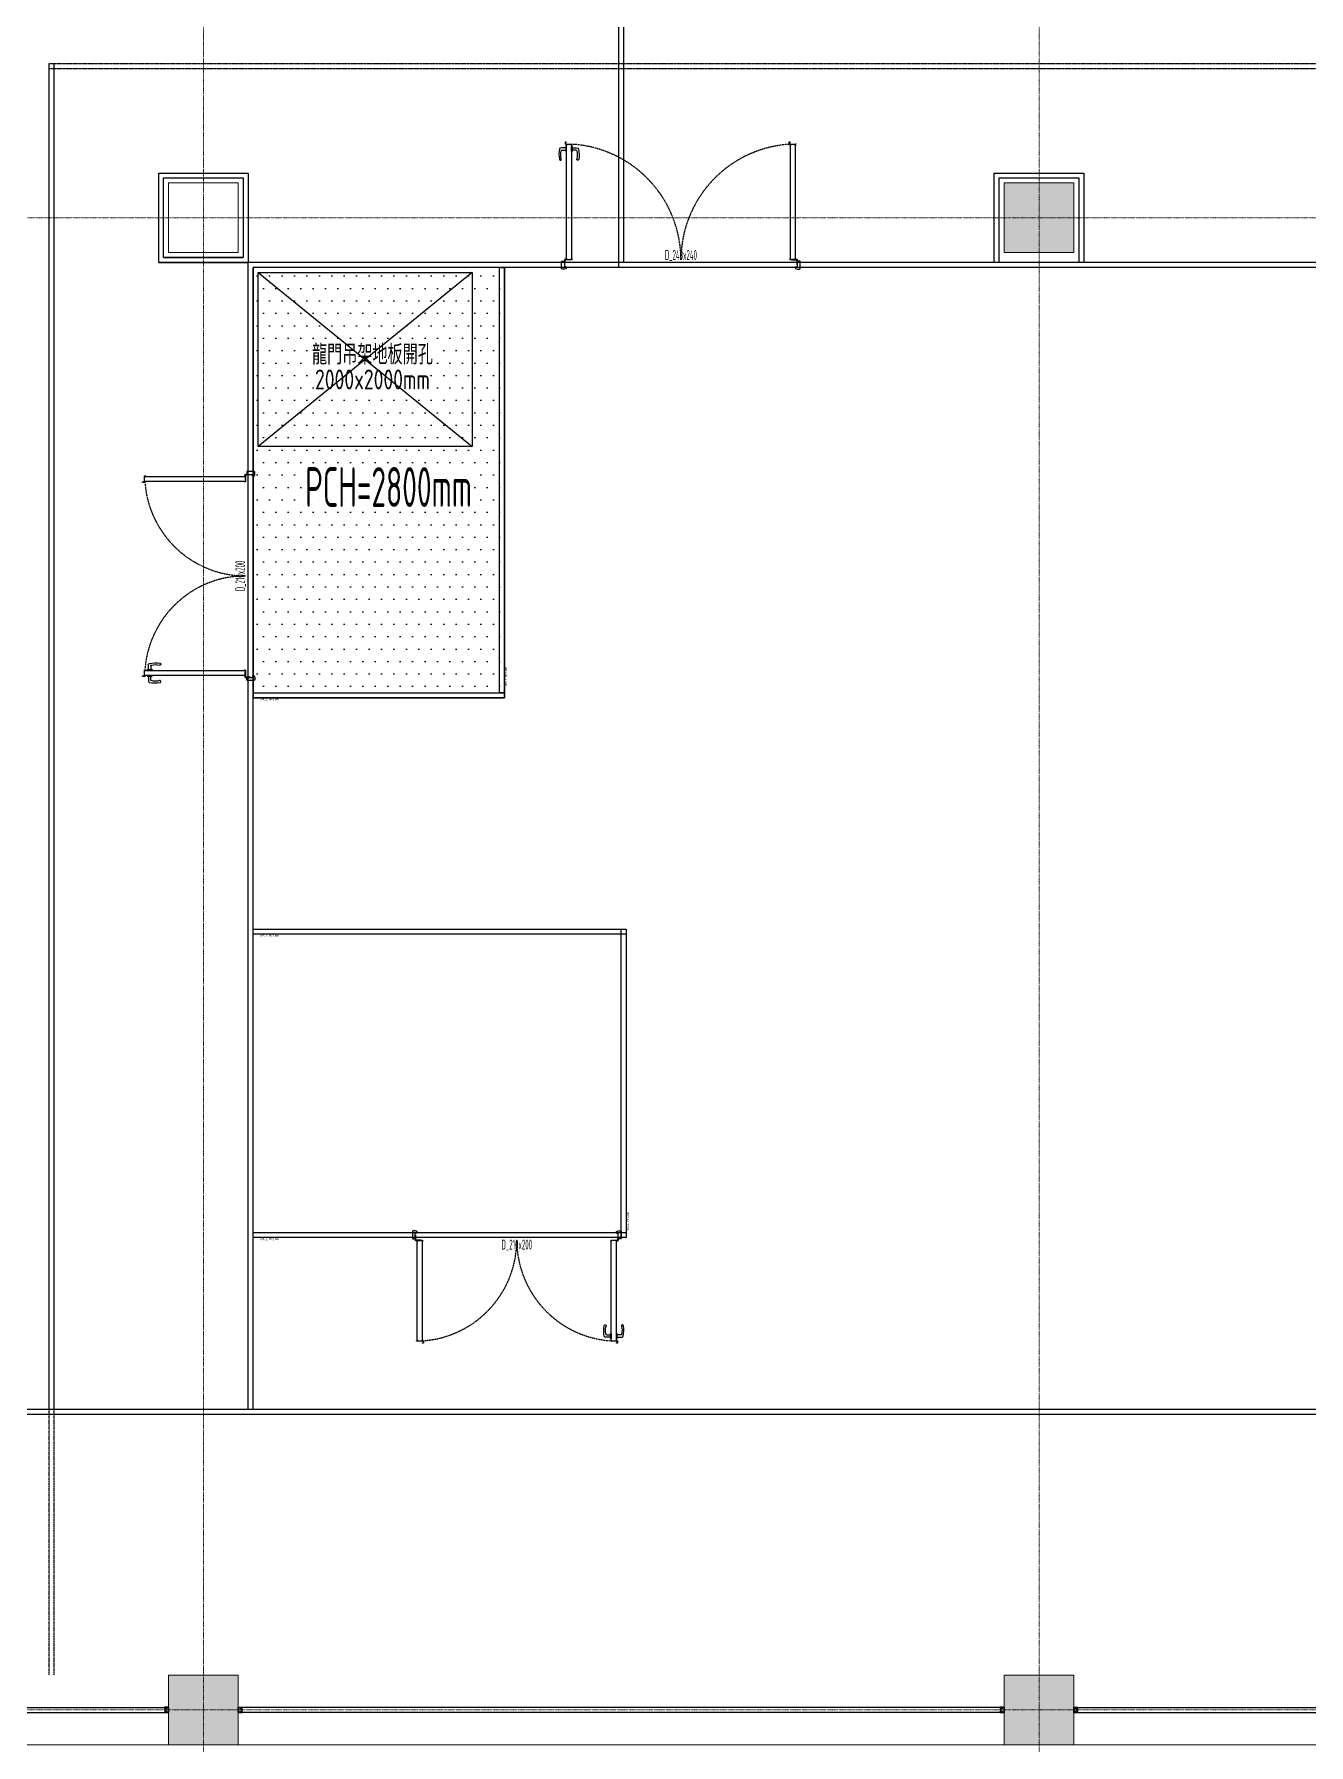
# Model space of a CAD drawing. Extents: x -32000 to 290600, y -29000 to 131250.
# Drawn here: x 199899 to 212712, y -350 to 16845 of the extents above; entities that cross this region are included whole.
import ezdxf
from ezdxf.enums import TextEntityAlignment as Align

# ---------------------------------------------------------------- set-up
doc = ezdxf.new("R2010")
doc.units = 0
doc.header["$LTSCALE"] = 10
for name, pattern in [('H12PL3$0$JJP_三點線', [0.9, 0.3, -0.15, 0, -0.15, 0, -0.15, 0, -0.15]), ('XFDP30$0$HIDDEN', [0.3, 0.2, -0.1]), ('XFDP30$0$HIDDEN2', [0.1875, 0.125, -0.0625]), ('XFM7P30ICA$0$H12PL3$0$JJP_三點線', [0.9, 0.3, -0.15, 0, -0.15, 0, -0.15, 0, -0.15]), ('XFM7P30ICA$0$XFDP30$0$HIDDEN', [0.3, 0.2, -0.1]), ('XFM7P30ICA$0$XFDP30$0$HIDDEN2', [0.1875, 0.125, -0.0625])]:
    doc.linetypes.add(name, pattern=pattern)
for name, color, linetype in [('H12PL3$0$A-WALL-EX', 252, 'Continuous'), ('H12PL3$0$S-COL', 252, 'Continuous'), ('H12PL3$0$S-GRID', 252, 'Continuous'), ('XFDP30$0$A-Ceiling (50K)', 9, 'Continuous'), ('XFDP30$0$A-CR-TT2', 1, 'Continuous'), ('XFDP30$0$A-Door (50K)', 2, 'Continuous'), ('XFDP30$0$A-Floor Opening', 9, 'Continuous'), ('XFDP30$0$A-Partition-Col (50K)', 1, 'Continuous'), ('XFDP30$0$A-W-P1S (50K)', 2, 'Continuous'), ('XFDP30$0$A-W-P1S (50K_Temporary)', 2, 'XFDP30$0$HIDDEN2'), ('XFDP30$0$A-W-P1S (8K)', 2, 'Continuous'), ('XFDP30$0$A-W-P2D (50K)', 2, 'Continuous'), ('XFDP30$0$A-W-P2D (8K)', 2, 'Continuous'), ('XFDP30$0$A-W-P2D (8K於 50K時拆除)', 2, 'Continuous'), ('XFDP30$0$A-W-P2D_H-2.8m (50K)', 2, 'Continuous'), ('XFDP30$0$A-W-R1 (Rockwool) (50K)', 2, 'Continuous'), ('XFM7P30ICA$0$H12PL3$0$A-WALL-EX', 252, 'Continuous'), ('XFM7P30ICA$0$H12PL3$0$Hattch', 252, 'Continuous'), ('XFM7P30ICA$0$H12PL3$0$S-COL', 252, 'Continuous'), ('XFM7P30ICA$0$H12PL3$0$S-GRID', 252, 'Continuous'), ('XFM7P30ICA$0$XFDP30$0$A-Door (50K)', 2, 'Continuous'), ('XFM7P30ICA$0$XFDP30$0$A-Partition-Col (50K)', 1, 'Continuous'), ('XFM7P30ICA$0$XFDP30$0$A-W-P1S (50K)', 2, 'Continuous'), ('XFM7P30ICA$0$XFDP30$0$A-W-P1S (50K_Temporary)', 2, 'XFM7P30ICA$0$XFDP30$0$HIDDEN2'), ('XFM7P30ICA$0$XFDP30$0$A-W-P1S (8K)', 2, 'Continuous'), ('XFM7P30ICA$0$XFDP30$0$A-W-P2D (50K)', 2, 'Continuous'), ('XFM7P30ICA$0$XFDP30$0$A-W-P2D (8K)', 2, 'Continuous'), ('XFM7P30ICA$0$XFDP30$0$A-W-R1 (Rockwool) (50K)', 2, 'Continuous')]:
    doc.layers.add(name, color=color, linetype=linetype)
doc.styles.add('XFDP30$0$AA-TXT', font='isocp.shx', dxfattribs={"width": 0.8, "bigfont": 'china.shx'})
doc.styles.add('XFM7P30ICA$0$XFDP30$0$AA-TXT', font='isocp.shx', dxfattribs={"width": 0.8, "bigfont": 'china.shx'})

# ---------------------------------------------------------------- blocks, each defined once
blk = doc.blocks.new('XFDP30$0$TP1-50-Partition_Col-side')
blk.add_lwpolyline([(-2.5, -4), (-2.5, -3.9), (-2.6, -3.9), (-2.5, -3), (-2.5, -0.3), (-2.4, -0.2), (-0.7, -0.2), (-0.5, -0.2), (-0.1, -0.2), (0, -0.2), (0, -0.2), (0.5, -0.2), (0.6, -0.2), (2.4, -0.2), (2.5, -0.3), (2.5, -3), (2.6, -3.9), (2.5, -3.9), (2.5, -4), (2.7, -4), (2.7, 0), (-2.7, 0), (-2.7, -4)], close=True)
for points in [[(-1.6, -2.1), (-2.3, -2.1, 0.414213), (-2.4, -2.2), (-2.4, -3.6), (-2.5, -3.6), (-2.5, -2.2, -0.414213), (-2.3, -2), (-1.6, -2), (-1.6, -2.1)], [(1.6, -2.1), (2.3, -2.1, -0.414213), (2.4, -2.2), (2.4, -3.6), (2.5, -3.6), (2.5, -2.2, 0.414213), (2.3, -2), (1.6, -2), (1.6, -2.1)]]:
    blk.add_lwpolyline(points, format="xyb")
blk.add_lwpolyline([(2.2, -3.6), (-2.2, -3.6, -0.414214), (-2.3, -3.5), (-2.3, -2.6, -0.414214), (-2.2, -2.5), (-1.3, -2.5, 0.414214), (-1.1, -2.3), (-1.1, -2.2, 0.414214), (-1.3, -2.1), (-1.9, -2.1), (-1.9, -2.1), (-1.3, -2.1, -0.414214), (-1.2, -2.2), (-1.2, -2.3, -0.414214), (-1.3, -2.4), (-2.2, -2.4, 0.414214), (-2.4, -2.6), (-2.4, -3.5, 0.414214), (-2.2, -3.6), (2.2, -3.6, 0.414214), (2.4, -3.5), (2.4, -2.6, 0.414214), (2.2, -2.4), (1.3, -2.4, -0.414214), (1.2, -2.3), (1.2, -2.2, -0.414214), (1.3, -2.1), (1.9, -2.1), (1.9, -2.1), (1.3, -2.1, 0.414214), (1.1, -2.2), (1.1, -2.3, 0.414214), (1.3, -2.5), (2.2, -2.5, -0.414214), (2.3, -2.6), (2.3, -3.5, -0.414214)], format="xyb", close=True)
blk = doc.blocks.new('XFDP30$0$Door-D240')
for p, q in [((10, 119), (10.8, 119)), ((10, 114.1), (10, 119)), ((10.8, 114.1), (10, 114.1)), ((10.8, 119), (10.8, 114.1)), ((10.8, 117.7), (14.8, 117.7)), ((14.8, 115.5), (10.8, 115.5)), ((14.8, 117.7), (16.2, 117.6))]:
    blk.add_line(p, q)
for points in [[(4.1, 121.6), (4.1, 123.4), (4.1, 121.6), (10.7, 121.6), (10.7, 121.5), (10.3, 121.5), (10.3, 120.4, -0.414214), (10.2, 120.3), (10, 120.3), (10, 120.4), (10.1, 120.4), (10.1, 121.4), (10, 121.4), (10, 5.5), (10.1, 5.5), (10.1, 6.5), (10, 6.5), (10, 6.6), (10.2, 6.6, -0.414214), (10.3, 6.5), (10.3, 5.4, -0.414214), (10.2, 5.3), (4.8, 5.3, -0.414214), (4.7, 5.4), (4.7, 6.5, -0.414214), (4.8, 6.6), (5, 6.6), (5, 6.5), (4.9, 6.5), (4.9, 5.5), (5, 5.5), (5, 121.4), (4.9, 121.4), (4.9, 120.4), (5, 120.4), (5, 120.3), (4.8, 120.3, -0.414214), (4.7, 120.4), (4.7, 121.4), (3.9, 121.4, -0.414214), (3.9, 121.4), (3.9, 123.6, -0.414214), (3.9, 123.7), (4.7, 123.7), (4.7, 123.4), (4.1, 123.4)], [(229.1, 121.6), (229.1, 123.4), (229.1, 121.6), (235.7, 121.6), (235.7, 121.5), (235.3, 121.5), (235.3, 120.4, -0.414214), (235.2, 120.3), (235, 120.3), (235, 120.4), (235.1, 120.4), (235.1, 121.4), (235, 121.4), (235, 5.5), (235.1, 5.5), (235.1, 6.5), (235, 6.5), (235, 6.6), (235.2, 6.6, -0.414214), (235.3, 6.5), (235.3, 5.4, -0.414214), (235.2, 5.3), (229.8, 5.3, -0.414214), (229.7, 5.4), (229.7, 6.5, -0.414214), (229.8, 6.6), (230, 6.6), (230, 6.5), (229.9, 6.5), (229.9, 5.5), (230, 5.5), (230, 121.4), (229.9, 121.4), (229.9, 120.4), (230, 120.4), (230, 120.3), (229.8, 120.3, -0.414214), (229.7, 120.4), (229.7, 121.4), (228.9, 121.4, -0.414214), (228.9, 121.4), (228.9, 123.6, -0.414214), (228.9, 123.7), (229.7, 123.7), (229.7, 123.4), (229.1, 123.4)], [(4.2, 117.7), (0.2, 117.7), (-1.2, 117.6, 0.327495), (-2, 116.9, 0.089847), (-2.2, 106.2, 1.144881), (-0.3, 106.6, -0.137079), (-0.3, 114.9, -0.349357), (0.2, 115.5), (4.2, 115.5)], [(4.7, -2.1, 0.306748), (4.5, -1.7), (4.1, -1.7, 0.306748), (3.9, -2.1), (4, -2.1, -0.414214), (4.1, -2.2), (4.1, -2.2), (4, -2.2), (4, -2.9), (4.6, -2.9), (4.6, -2.2), (4.5, -2.2), (4.5, -2.2, -0.414214), (4.6, -2.1), (4.7, -2.1), (4.8, -2.1, -0.414214), (5, -2.3), (5, -2.9, -0.320245), (4.7, -3.4), (3, -4), (0.6, -4, -0.414214), (0, -3.4), (0, 3.4, -0.414214), (0.6, 4), (3, 4), (3, 0), (3, -1.4, 0.414214), (3.7, -2.1), (3.9, -2.1)], [(235.3, -2.1, -0.306748), (235.5, -1.7), (235.9, -1.7, -0.306748), (236.1, -2.1), (236, -2.1, 0.414214), (235.9, -2.2), (235.9, -2.2), (236, -2.2), (236, -2.9), (235.4, -2.9), (235.4, -2.2), (235.5, -2.2), (235.5, -2.2, 0.414214), (235.4, -2.1), (235.3, -2.1), (235.2, -2.1, 0.414214), (235, -2.3), (235, -2.9, 0.320245), (235.3, -3.4), (237, -4), (239.4, -4, 0.414214), (240, -3.4), (240, 3.4, 0.414214), (239.4, 4), (237, 4), (237, 0), (237, -1.4, -0.414214), (236.3, -2.1), (236.1, -2.1)]]:
    blk.add_lwpolyline(points, format="xyb")
blk.add_lwpolyline([(5, 114.1), (5, 119), (4.2, 119), (4.2, 114.1)], close=True)
at = {"ltscale": 500}
for points in [[(3.3, 0.1), (3.3, 4.6), (3, 4.6), (3, 0.1)], [(8.5, 5.3), (4, 5.3), (4, 5.5), (8.5, 5.5)], [(231.5, 5.3), (236, 5.3), (236, 5.5), (231.5, 5.5)], [(236.7, 0.1), (236.7, 4.6), (237, 4.6), (237, 0.1)]]:
    blk.add_lwpolyline(points, close=True, dxfattribs=at)
at = {"linetype": 'XFDP30$0$HIDDEN', "ltscale": 0.1}
for centre, start, end in [((3.5, 5.1), 0, 85.9993), ((236.5, 5.1), 94.0007, 180)]:
    blk.add_arc(centre, 116.5, start, end, dxfattribs=at)
at = {"extrusion": (0, 0, -1)}
for centre, major_axis, start_param, end_param in [((14.7, 114.9), (0.417, 0.417), -0.669314, 0.675093), ((16.2, 106.3), (0.707, 0.707), 0.872811, 4.284184), ((0.4, 110.8), (10.9, 10.9), 0.51383, 1.058752), ((16.1, 116.7), (-0.624, 0.624), 0.866962, 2.13291), ((-12.5, 110.9), (21.3, 21.3), 0.585307, 0.943734)]:
    blk.add_ellipse(centre, major_axis=major_axis, ratio=1, start_param=start_param, end_param=end_param, dxfattribs=at)
at = {"ltscale": 500, "extrusion": (0, 0, -1)}
blk.add_ellipse((3.5, 5.1), major_axis=(0.495, 0.495), ratio=1, start_param=3.926991, end_param=10.210176, dxfattribs=at)
at = {"ltscale": 500}
blk.add_ellipse((236.5, 5.1), major_axis=(-0.495, 0.495), ratio=1, start_param=3.926991, end_param=10.210176, dxfattribs=at)
at = {"color": 9, "style": 'XFDP30$0$AA-TXT', "width": 0.45}
blk.add_attdef('240X240', text='', height=10, dxfattribs=at).set_placement((120, 10.1), align=Align.MIDDLE_CENTER)
blk = doc.blocks.new('*U185')
blk.add_lwpolyline([(0, 0), (0, 2.525), (0.05, 2.525), (0.05, 0)], close=True)
at = {"color": 15, "style": 'XFDP30$0$AA-TXT', "width": 0.8}
for tag, p in [('編號', (0.035, 0.07)), ('高度', (0.065, 0.07))]:
    blk.add_attdef(tag, text='', height=0.025, rotation=90, dxfattribs=at).set_placement(p, align=Align.MIDDLE_LEFT)
blk = doc.blocks.new('*U184')
blk.add_lwpolyline([(0, 0), (0, 4.275), (0.05, 4.275), (0.05, 0)], close=True)
at = {"color": 15, "style": 'XFDP30$0$AA-TXT', "width": 0.8}
for tag, p in [('編號', (0.035, 0.07)), ('高度', (0.065, 0.07))]:
    blk.add_attdef(tag, text='', height=0.025, rotation=90, dxfattribs=at).set_placement(p, align=Align.MIDDLE_LEFT)
blk = doc.blocks.new('XFDP30$0$Door-D210')
for p, q in [((10, 104), (10.8, 104)), ((10, 99.1), (10, 104)), ((10.8, 104), (10.8, 99.1)), ((10.8, 99.1), (10, 99.1)), ((10.8, 102.7), (14.8, 102.7)), ((14.8, 100.5), (10.8, 100.5)), ((14.8, 102.7), (16.2, 102.6))]:
    blk.add_line(p, q)
for points in [[(4.1, 106.6), (4.1, 108.4), (4.1, 106.6), (10.7, 106.6), (10.7, 106.5), (10.3, 106.5), (10.3, 105.4, -0.414214), (10.2, 105.3), (10, 105.3), (10, 105.4), (10.1, 105.4), (10.1, 106.4), (10, 106.4), (10, 5.5), (10.1, 5.5), (10.1, 6.5), (10, 6.5), (10, 6.6), (10.2, 6.6, -0.414214), (10.3, 6.5), (10.3, 5.4, -0.414214), (10.2, 5.3), (4.8, 5.3, -0.414214), (4.7, 5.4), (4.7, 6.5, -0.414214), (4.8, 6.6), (5, 6.6), (5, 6.5), (4.9, 6.5), (4.9, 5.5), (5, 5.5), (5, 106.4), (4.9, 106.4), (4.9, 105.4), (5, 105.4), (5, 105.3), (4.8, 105.3, -0.414214), (4.7, 105.4), (4.7, 106.4), (3.9, 106.4, -0.414214), (3.9, 106.4), (3.9, 108.6, -0.414214), (3.9, 108.7), (4.7, 108.7), (4.7, 108.4), (4.1, 108.4)], [(199.1, 106.6), (199.1, 108.4), (199.1, 106.6), (205.7, 106.6), (205.7, 106.5), (205.3, 106.5), (205.3, 105.4, -0.414214), (205.2, 105.3), (205, 105.3), (205, 105.4), (205.1, 105.4), (205.1, 106.4), (205, 106.4), (205, 5.5), (205.1, 5.5), (205.1, 6.5), (205, 6.5), (205, 6.6), (205.2, 6.6, -0.414214), (205.3, 6.5), (205.3, 5.4, -0.414214), (205.2, 5.3), (199.8, 5.3, -0.414214), (199.7, 5.4), (199.7, 6.5, -0.414214), (199.8, 6.6), (200, 6.6), (200, 6.5), (199.9, 6.5), (199.9, 5.5), (200, 5.5), (200, 106.4), (199.9, 106.4), (199.9, 105.4), (200, 105.4), (200, 105.3), (199.8, 105.3, -0.414214), (199.7, 105.4), (199.7, 106.4), (198.9, 106.4, -0.414214), (198.9, 106.4), (198.9, 108.6, -0.414214), (198.9, 108.7), (199.7, 108.7), (199.7, 108.4), (199.1, 108.4)], [(4.2, 102.7), (0.2, 102.7), (-1.2, 102.6, 0.327495), (-2, 101.9, 0.089847), (-2.2, 91.2, 1.144881), (-0.3, 91.6, -0.137079), (-0.3, 99.9, -0.349357), (0.2, 100.5), (4.2, 100.5)], [(4.7, -2.1, 0.306748), (4.5, -1.7), (4.1, -1.7, 0.306748), (3.9, -2.1), (4, -2.1, -0.414214), (4.1, -2.2), (4.1, -2.2), (4, -2.2), (4, -2.9), (4.6, -2.9), (4.6, -2.2), (4.5, -2.2), (4.5, -2.2, -0.414214), (4.6, -2.1), (4.7, -2.1), (4.8, -2.1, -0.414214), (5, -2.3), (5, -2.9, -0.320245), (4.7, -3.4), (3, -4), (0.6, -4, -0.414214), (0, -3.4), (0, 3.4, -0.414214), (0.6, 4), (3, 4), (3, 0), (3, -1.4, 0.414214), (3.7, -2.1), (3.9, -2.1)], [(205.3, -2.1, -0.306748), (205.5, -1.7), (205.9, -1.7, -0.306748), (206.1, -2.1), (206, -2.1, 0.414214), (205.9, -2.2), (205.9, -2.2), (206, -2.2), (206, -2.9), (205.4, -2.9), (205.4, -2.2), (205.5, -2.2), (205.5, -2.2, 0.414214), (205.4, -2.1), (205.3, -2.1), (205.2, -2.1, 0.414214), (205, -2.3), (205, -2.9, 0.320245), (205.3, -3.4), (207, -4), (209.4, -4, 0.414214), (210, -3.4), (210, 3.4, 0.414214), (209.4, 4), (207, 4), (207, 0), (207, -1.4, -0.414214), (206.3, -2.1), (206.1, -2.1)]]:
    blk.add_lwpolyline(points, format="xyb")
blk.add_lwpolyline([(5, 99.1), (5, 104), (4.2, 104), (4.2, 99.1)], close=True)
at = {"ltscale": 500}
for points in [[(3.3, 0.1), (3.3, 4.6), (3, 4.6), (3, 0.1)], [(8.5, 5.3), (4, 5.3), (4, 5.5), (8.5, 5.5)], [(201.5, 5.3), (206, 5.3), (206, 5.5), (201.5, 5.5)], [(206.7, 0.1), (206.7, 4.6), (207, 4.6), (207, 0.1)]]:
    blk.add_lwpolyline(points, close=True, dxfattribs=at)
at = {"linetype": 'XFDP30$0$HIDDEN', "ltscale": 0.1}
for centre, start, end in [((3.5, 5.1), 0, 85.2787), ((206.5, 5.1), 95.1453, 180)]:
    blk.add_arc(centre, 101.5, start, end, dxfattribs=at)
at = {"extrusion": (0, 0, -1)}
for centre, major_axis, start_param, end_param in [((14.7, 99.9), (-0.417, 0.417), 0.901482, 2.245889), ((16.2, 91.3), (0.707, 0.707), 0.872811, 4.284184), ((0.4, 95.8), (10.9, 10.9), 0.51383, 1.058752), ((16.1, 101.7), (-0.624, 0.624), 0.866962, 2.13291), ((-12.5, 95.9), (21.3, 21.3), 0.585307, 0.943734)]:
    blk.add_ellipse(centre, major_axis=major_axis, ratio=1, start_param=start_param, end_param=end_param, dxfattribs=at)
at = {"ltscale": 500, "extrusion": (0, 0, -1)}
blk.add_ellipse((3.5, 5.1), major_axis=(0.495, 0.495), ratio=1, start_param=3.926991, end_param=10.210176, dxfattribs=at)
at = {"ltscale": 500}
blk.add_ellipse((206.5, 5.1), major_axis=(-0.495, 0.495), ratio=1, start_param=3.926991, end_param=10.210176, dxfattribs=at)
at = {"color": 9, "style": 'XFDP30$0$AA-TXT', "width": 0.45}
blk.add_attdef('210X000', text='', height=10, dxfattribs=at).set_placement((105, 10.1), align=Align.MIDDLE)
blk = doc.blocks.new('XFDP30')
at = {"layer": 'XFDP30$0$A-Ceiling (50K)'}
h = blk.add_hatch(dxfattribs=at)
h.set_pattern_fill('DOTS', color=256, scale=2000)
h.set_pattern_definition([(0, (98140, -94584.96), (62.5, 125), [0, -125])])
h.paths.add_polyline_path([(204625, 10175), (204625, 14500), (202100, 14500), (202100, 10175)])
blk.add_lwpolyline([(204625, 10175), (204625, 14500), (202100, 14500), (202100, 10175)], close=True, dxfattribs=at)
at = {"layer": 'XFDP30$0$A-Floor Opening'}
for p, q in [((204300, 14450), (202150, 12700, 0)), ((202150, 14450, 0), (204300, 12700))]:
    blk.add_line(p, q, dxfattribs=at)
at = {"layer": 'XFDP30$0$A-Floor Opening', "elevation": 0}
blk.add_lwpolyline([(202150, 14450), (204300, 14450), (204300, 12700), (202150, 12700)], close=True, dxfattribs=at)
at = {"layer": 'XFDP30$0$A-W-P1S (50K)'}
for p, q in [((179375, 3025, 0), (216600, 3025, 0)), ((179425, 2975, 0), (216600, 2975, 0))]:
    blk.add_line(p, q, dxfattribs=at)
at = {"layer": 'XFDP30$0$A-W-P1S (50K_Temporary)', "ltscale": 2}
for p, q in [((200050, 16550, 0), (219950, 16550)), ((200050, 3025, 0), (200050, 16550, 0)), ((200100, 3025, 0), (200100, 16550, 0)), ((200050, 16500, 0), (219950, 16500, 0))]:
    blk.add_line(p, q, dxfattribs=at)
at = {"layer": 'XFDP30$0$A-W-P1S (8K)'}
for p, q in [((201150, 15450), (202050, 15450)), ((201150, 14550), (201150, 15450)), ((201200, 15400), (202000, 15400)), ((201200, 14600), (201200, 15400)), ((202000, 15400), (202000, 14600)), ((202050, 15450), (202050, 14550)), ((209550, 15450), (210450, 15450)), ((209550, 14550), (209550, 15450)), ((209600, 15400), (210400, 15400)), ((209600, 14550), (209600, 15400)), ((210400, 15400), (210400, 14550)), ((210450, 15450), (210450, 14550)), ((201150, 14550), (202050, 14550)), ((201200, 14600), (202000, 14600))]:
    blk.add_line(p, q, dxfattribs=at)
at = {"layer": 'XFDP30$0$A-W-P2D (50K)'}
for p, q in [((202050, 3025, 0), (202050, 14550, 0)), ((217950, 14550), (202050, 14550, 0)), ((202100, 3025, 0), (202100, 14500, 0)), ((205775, 14500, 0), (202100, 14500, 0)), ((217900, 14500), (205775, 14500, 0))]:
    blk.add_line(p, q, dxfattribs=at)
at = {"layer": 'XFDP30$0$A-W-P2D (8K)'}
for p, q in [((217900, 14500), (205775, 14500, 0)), ((217950, 14550), (205825, 14550))]:
    blk.add_line(p, q, dxfattribs=at)
at = {"layer": 'XFDP30$0$A-W-P2D (8K於 50K時拆除)'}
for p, q in [((205775, 14550, 0), (205775, 28825, 0)), ((205825, 14550, 0), (205825, 28775, 0))]:
    blk.add_line(p, q, dxfattribs=at)
at = {"layer": 'XFDP30$0$A-W-R1 (Rockwool) (50K)'}
for p, q in [((193550, 25, 0), (201250, 25, 0)), ((209650, 25, 0), (201950, 25, 0)), ((210350, 25, 0), (218050, 25, 0)), ((193550, -25, 0), (201250, -25, 0)), ((209650, -25, 0), (201950, -25, 0)), ((210350, -25, 0), (218050, -25, 0))]:
    blk.add_line(p, q, dxfattribs=at)
at = {"layer": 'XFDP30$0$A-Door (50K)', "xscale": 10, "yscale": 10, "zscale": 10}
blk.add_blockref('XFDP30$0$Door-D240', (205200, 14525), dxfattribs=at).add_auto_attribs({'240X240': 'D_240x240'})
at = {"layer": 'XFDP30$0$A-Door (50K)', "xscale": 10, "yscale": 10, "zscale": 10, "rotation": 90}
blk.add_blockref('XFDP30$0$Door-D210', (202075, 10350, 0), dxfattribs=at).add_auto_attribs({'210X000': 'D_210x200'})
at = {"layer": 'XFDP30$0$A-Partition-Col (50K)', "yscale": 10, "zscale": 10}
for p, xscale, rotation in [((201250, 0, 0), 10, 270), ((201950, 0, 0), -10, 90), ((209650, 0), 10, 270), ((210350, 0), -10, 90)]:
    blk.add_blockref('XFDP30$0$TP1-50-Partition_Col-side', p, dxfattribs=dict(at, xscale=xscale, rotation=rotation))
at = {"layer": 'XFDP30$0$A-W-P2D_H-2.8m (50K)'}
ref = blk.add_blockref('*U184', (204575, 10225, 0), dxfattribs=dict(at, xscale=1000, yscale=1000, zscale=1000))
ref.add_attrib('高度', 'WALL H=2.8m', dxfattribs={"layer": '0', "color": 15, "height": 25, "rotation": 90, "style": 'XFDP30$0$AA-TXT', "width": 0.8}).set_placement((204640, 10295, 0), align=Align.MIDDLE_LEFT)
ref = blk.add_blockref('*U185', (202100, 10225), dxfattribs=dict(at, xscale=1000, yscale=1000, zscale=1000, rotation=270))
ref.add_attrib('高度', 'WALL H=2.8m', dxfattribs={"layer": '0', "color": 15, "height": 25, "style": 'XFDP30$0$AA-TXT', "width": 0.8}).set_placement((202170, 10160), align=Align.MIDDLE_LEFT)
at = {"layer": 'XFDP30$0$A-CR-TT2', "style": 'XFDP30$0$AA-TXT', "width": 0.6}
blk.add_text('PCH=2800mm', height=400, dxfattribs=at).set_placement((203461, 12294), align=Align.MIDDLE)
at = {"layer": 'XFDP30$0$A-Floor Opening', "style": 'XFDP30$0$AA-TXT', "width": 0.8}
for s, p in [('龍門吊架地板開孔', (203299, 13625, 0)), ('2000x2000mm', (203299, 13375, 0))]:
    blk.add_text(s, height=200, dxfattribs=at).set_placement(p, align=Align.MIDDLE_CENTER)
blk = doc.blocks.new('H12PL3')
at = {"layer": 'H12PL3$0$A-WALL-EX', "lineweight": 0, "flags": 128}
blk.add_lwpolyline([(243100, -350), (185050, -350)], dxfattribs=at)
at = {"layer": 'H12PL3$0$S-COL', "lineweight": 0, "flags": 128}
for points in [[(201250, 14650), (201950, 14650), (201950, 15350), (201250, 15350)], [(209650, 14650), (210350, 14650), (210350, 15350), (209650, 15350)]]:
    blk.add_lwpolyline(points, close=True, dxfattribs=at)
for points in [[(201950, -350), (201950, 350), (201250, 350), (201250, -350)], [(210350, -350), (210350, 350), (209650, 350), (209650, -350)]]:
    blk.add_lwpolyline(points, dxfattribs=at)
at = {"layer": 'H12PL3$0$S-GRID', "linetype": 'H12PL3$0$JJP_三點線', "lineweight": 0}
for p, q in [((201600, 128250), (201600, -28000)), ((210000, 128250), (210000, -28000)), ((-29000, 15000), (289600, 15000)), ((-29000, 0), (289600, 0))]:
    blk.add_line(p, q, dxfattribs=at)
blk.add_blockref('XFDP30', (0, 0))
blk = doc.blocks.new('XFM7P30ICA$0$XFDP30$0$TP1-50-Partition_Col-side')
blk.add_lwpolyline([(-2.5, -4), (-2.5, -3.9), (-2.6, -3.9), (-2.5, -3), (-2.5, -0.3), (-2.4, -0.2), (-0.7, -0.2), (-0.5, -0.2), (-0.1, -0.2), (0, -0.2), (0, -0.2), (0.5, -0.2), (0.6, -0.2), (2.4, -0.2), (2.5, -0.3), (2.5, -3), (2.6, -3.9), (2.5, -3.9), (2.5, -4), (2.7, -4), (2.7, 0), (-2.7, 0), (-2.7, -4)], close=True)
for points in [[(-1.6, -2.1), (-2.3, -2.1, 0.414213), (-2.4, -2.2), (-2.4, -3.6), (-2.5, -3.6), (-2.5, -2.2, -0.414213), (-2.3, -2), (-1.6, -2), (-1.6, -2.1)], [(1.6, -2.1), (2.3, -2.1, -0.414213), (2.4, -2.2), (2.4, -3.6), (2.5, -3.6), (2.5, -2.2, 0.414213), (2.3, -2), (1.6, -2), (1.6, -2.1)]]:
    blk.add_lwpolyline(points, format="xyb")
blk.add_lwpolyline([(2.2, -3.6), (-2.2, -3.6, -0.414214), (-2.3, -3.5), (-2.3, -2.6, -0.414214), (-2.2, -2.5), (-1.3, -2.5, 0.414214), (-1.1, -2.3), (-1.1, -2.2, 0.414214), (-1.3, -2.1), (-1.9, -2.1), (-1.9, -2.1), (-1.3, -2.1, -0.414214), (-1.2, -2.2), (-1.2, -2.3, -0.414214), (-1.3, -2.4), (-2.2, -2.4, 0.414214), (-2.4, -2.6), (-2.4, -3.5, 0.414214), (-2.2, -3.6), (2.2, -3.6, 0.414214), (2.4, -3.5), (2.4, -2.6, 0.414214), (2.2, -2.4), (1.3, -2.4, -0.414214), (1.2, -2.3), (1.2, -2.2, -0.414214), (1.3, -2.1), (1.9, -2.1), (1.9, -2.1), (1.3, -2.1, 0.414214), (1.1, -2.2), (1.1, -2.3, 0.414214), (1.3, -2.5), (2.2, -2.5, -0.414214), (2.3, -2.6), (2.3, -3.5, -0.414214)], format="xyb", close=True)
blk = doc.blocks.new('*U488')
blk.add_lwpolyline([(0, 0), (0, 3.75), (0.05, 3.75), (0.05, 0)], close=True)
at = {"color": 15, "style": 'XFM7P30ICA$0$XFDP30$0$AA-TXT', "width": 0.8}
for tag, p in [('編號', (0.035, 0.07)), ('高度', (0.065, 0.07))]:
    blk.add_attdef(tag, text='', height=0.025, rotation=90, dxfattribs=at).set_placement(p, align=Align.MIDDLE_LEFT)
blk = doc.blocks.new('*U487')
blk.add_lwpolyline([(0, 0), (0, 3.1), (0.05, 3.1), (0.05, 0)], close=True)
at = {"color": 15, "style": 'XFM7P30ICA$0$XFDP30$0$AA-TXT', "width": 0.8}
for tag, p in [('編號', (0.035, 0.07)), ('高度', (0.065, 0.07))]:
    blk.add_attdef(tag, text='', height=0.025, rotation=90, dxfattribs=at).set_placement(p, align=Align.MIDDLE_LEFT)
blk = doc.blocks.new('XFM7P30ICA$0$XFDP30$0$Door-D240')
for p, q in [((10, 119), (10.8, 119)), ((10, 114.1), (10, 119)), ((10.8, 114.1), (10, 114.1)), ((10.8, 119), (10.8, 114.1)), ((10.8, 117.7), (14.8, 117.7)), ((14.8, 115.5), (10.8, 115.5)), ((14.8, 117.7), (16.2, 117.6))]:
    blk.add_line(p, q)
for points in [[(4.1, 121.6), (4.1, 123.4), (4.1, 121.6), (10.7, 121.6), (10.7, 121.5), (10.3, 121.5), (10.3, 120.4, -0.414214), (10.2, 120.3), (10, 120.3), (10, 120.4), (10.1, 120.4), (10.1, 121.4), (10, 121.4), (10, 5.5), (10.1, 5.5), (10.1, 6.5), (10, 6.5), (10, 6.6), (10.2, 6.6, -0.414214), (10.3, 6.5), (10.3, 5.4, -0.414214), (10.2, 5.3), (4.8, 5.3, -0.414214), (4.7, 5.4), (4.7, 6.5, -0.414214), (4.8, 6.6), (5, 6.6), (5, 6.5), (4.9, 6.5), (4.9, 5.5), (5, 5.5), (5, 121.4), (4.9, 121.4), (4.9, 120.4), (5, 120.4), (5, 120.3), (4.8, 120.3, -0.414214), (4.7, 120.4), (4.7, 121.4), (3.9, 121.4, -0.414214), (3.9, 121.4), (3.9, 123.6, -0.414214), (3.9, 123.7), (4.7, 123.7), (4.7, 123.4), (4.1, 123.4)], [(229.1, 121.6), (229.1, 123.4), (229.1, 121.6), (235.7, 121.6), (235.7, 121.5), (235.3, 121.5), (235.3, 120.4, -0.414214), (235.2, 120.3), (235, 120.3), (235, 120.4), (235.1, 120.4), (235.1, 121.4), (235, 121.4), (235, 5.5), (235.1, 5.5), (235.1, 6.5), (235, 6.5), (235, 6.6), (235.2, 6.6, -0.414214), (235.3, 6.5), (235.3, 5.4, -0.414214), (235.2, 5.3), (229.8, 5.3, -0.414214), (229.7, 5.4), (229.7, 6.5, -0.414214), (229.8, 6.6), (230, 6.6), (230, 6.5), (229.9, 6.5), (229.9, 5.5), (230, 5.5), (230, 121.4), (229.9, 121.4), (229.9, 120.4), (230, 120.4), (230, 120.3), (229.8, 120.3, -0.414214), (229.7, 120.4), (229.7, 121.4), (228.9, 121.4, -0.414214), (228.9, 121.4), (228.9, 123.6, -0.414214), (228.9, 123.7), (229.7, 123.7), (229.7, 123.4), (229.1, 123.4)], [(4.2, 117.7), (0.2, 117.7), (-1.2, 117.6, 0.327495), (-2, 116.9, 0.089847), (-2.2, 106.2, 1.144881), (-0.3, 106.6, -0.137079), (-0.3, 114.9, -0.349357), (0.2, 115.5), (4.2, 115.5)], [(4.7, -2.1, 0.306748), (4.5, -1.7), (4.1, -1.7, 0.306748), (3.9, -2.1), (4, -2.1, -0.414214), (4.1, -2.2), (4.1, -2.2), (4, -2.2), (4, -2.9), (4.6, -2.9), (4.6, -2.2), (4.5, -2.2), (4.5, -2.2, -0.414214), (4.6, -2.1), (4.7, -2.1), (4.8, -2.1, -0.414214), (5, -2.3), (5, -2.9, -0.320245), (4.7, -3.4), (3, -4), (0.6, -4, -0.414214), (0, -3.4), (0, 3.4, -0.414214), (0.6, 4), (3, 4), (3, 0), (3, -1.4, 0.414214), (3.7, -2.1), (3.9, -2.1)], [(235.3, -2.1, -0.306748), (235.5, -1.7), (235.9, -1.7, -0.306748), (236.1, -2.1), (236, -2.1, 0.414214), (235.9, -2.2), (235.9, -2.2), (236, -2.2), (236, -2.9), (235.4, -2.9), (235.4, -2.2), (235.5, -2.2), (235.5, -2.2, 0.414214), (235.4, -2.1), (235.3, -2.1), (235.2, -2.1, 0.414214), (235, -2.3), (235, -2.9, 0.320245), (235.3, -3.4), (237, -4), (239.4, -4, 0.414214), (240, -3.4), (240, 3.4, 0.414214), (239.4, 4), (237, 4), (237, 0), (237, -1.4, -0.414214), (236.3, -2.1), (236.1, -2.1)]]:
    blk.add_lwpolyline(points, format="xyb")
blk.add_lwpolyline([(5, 114.1), (5, 119), (4.2, 119), (4.2, 114.1)], close=True)
at = {"ltscale": 500}
for points in [[(3.3, 0.1), (3.3, 4.6), (3, 4.6), (3, 0.1)], [(8.5, 5.3), (4, 5.3), (4, 5.5), (8.5, 5.5)], [(231.5, 5.3), (236, 5.3), (236, 5.5), (231.5, 5.5)], [(236.7, 0.1), (236.7, 4.6), (237, 4.6), (237, 0.1)]]:
    blk.add_lwpolyline(points, close=True, dxfattribs=at)
at = {"linetype": 'XFM7P30ICA$0$XFDP30$0$HIDDEN', "ltscale": 0.1}
for centre, start, end in [((3.5, 5.1), 0, 85.9993), ((236.5, 5.1), 94.0007, 180)]:
    blk.add_arc(centre, 116.5, start, end, dxfattribs=at)
at = {"extrusion": (0, 0, -1)}
for centre, major_axis, start_param, end_param in [((14.7, 114.9), (0.417, 0.417), -0.669314, 0.675093), ((16.2, 106.3), (0.707, 0.707), 0.872811, 4.284184), ((0.4, 110.8), (10.9, 10.9), 0.51383, 1.058752), ((16.1, 116.7), (-0.624, 0.624), 0.866962, 2.13291), ((-12.5, 110.9), (21.3, 21.3), 0.585307, 0.943734)]:
    blk.add_ellipse(centre, major_axis=major_axis, ratio=1, start_param=start_param, end_param=end_param, dxfattribs=at)
at = {"ltscale": 500, "extrusion": (0, 0, -1)}
blk.add_ellipse((3.5, 5.1), major_axis=(0.495, 0.495), ratio=1, start_param=3.926991, end_param=10.210176, dxfattribs=at)
at = {"ltscale": 500}
blk.add_ellipse((236.5, 5.1), major_axis=(-0.495, 0.495), ratio=1, start_param=3.926991, end_param=10.210176, dxfattribs=at)
at = {"color": 9, "style": 'XFM7P30ICA$0$XFDP30$0$AA-TXT', "width": 0.45}
blk.add_attdef('240X240', text='', height=10, dxfattribs=at).set_placement((120, 10.1), align=Align.MIDDLE_CENTER)
blk = doc.blocks.new('XFM7P30ICA$0$XFDP30$0$Door-D210')
for p, q in [((10, 104), (10.8, 104)), ((10, 99.1), (10, 104)), ((10.8, 104), (10.8, 99.1)), ((10.8, 99.1), (10, 99.1)), ((10.8, 102.7), (14.8, 102.7)), ((14.8, 100.5), (10.8, 100.5)), ((14.8, 102.7), (16.2, 102.6))]:
    blk.add_line(p, q)
for points in [[(4.1, 106.6), (4.1, 108.4), (4.1, 106.6), (10.7, 106.6), (10.7, 106.5), (10.3, 106.5), (10.3, 105.4, -0.414214), (10.2, 105.3), (10, 105.3), (10, 105.4), (10.1, 105.4), (10.1, 106.4), (10, 106.4), (10, 5.5), (10.1, 5.5), (10.1, 6.5), (10, 6.5), (10, 6.6), (10.2, 6.6, -0.414214), (10.3, 6.5), (10.3, 5.4, -0.414214), (10.2, 5.3), (4.8, 5.3, -0.414214), (4.7, 5.4), (4.7, 6.5, -0.414214), (4.8, 6.6), (5, 6.6), (5, 6.5), (4.9, 6.5), (4.9, 5.5), (5, 5.5), (5, 106.4), (4.9, 106.4), (4.9, 105.4), (5, 105.4), (5, 105.3), (4.8, 105.3, -0.414214), (4.7, 105.4), (4.7, 106.4), (3.9, 106.4, -0.414214), (3.9, 106.4), (3.9, 108.6, -0.414214), (3.9, 108.7), (4.7, 108.7), (4.7, 108.4), (4.1, 108.4)], [(199.1, 106.6), (199.1, 108.4), (199.1, 106.6), (205.7, 106.6), (205.7, 106.5), (205.3, 106.5), (205.3, 105.4, -0.414214), (205.2, 105.3), (205, 105.3), (205, 105.4), (205.1, 105.4), (205.1, 106.4), (205, 106.4), (205, 5.5), (205.1, 5.5), (205.1, 6.5), (205, 6.5), (205, 6.6), (205.2, 6.6, -0.414214), (205.3, 6.5), (205.3, 5.4, -0.414214), (205.2, 5.3), (199.8, 5.3, -0.414214), (199.7, 5.4), (199.7, 6.5, -0.414214), (199.8, 6.6), (200, 6.6), (200, 6.5), (199.9, 6.5), (199.9, 5.5), (200, 5.5), (200, 106.4), (199.9, 106.4), (199.9, 105.4), (200, 105.4), (200, 105.3), (199.8, 105.3, -0.414214), (199.7, 105.4), (199.7, 106.4), (198.9, 106.4, -0.414214), (198.9, 106.4), (198.9, 108.6, -0.414214), (198.9, 108.7), (199.7, 108.7), (199.7, 108.4), (199.1, 108.4)], [(4.2, 102.7), (0.2, 102.7), (-1.2, 102.6, 0.327495), (-2, 101.9, 0.089847), (-2.2, 91.2, 1.144881), (-0.3, 91.6, -0.137079), (-0.3, 99.9, -0.349357), (0.2, 100.5), (4.2, 100.5)], [(4.7, -2.1, 0.306748), (4.5, -1.7), (4.1, -1.7, 0.306748), (3.9, -2.1), (4, -2.1, -0.414214), (4.1, -2.2), (4.1, -2.2), (4, -2.2), (4, -2.9), (4.6, -2.9), (4.6, -2.2), (4.5, -2.2), (4.5, -2.2, -0.414214), (4.6, -2.1), (4.7, -2.1), (4.8, -2.1, -0.414214), (5, -2.3), (5, -2.9, -0.320245), (4.7, -3.4), (3, -4), (0.6, -4, -0.414214), (0, -3.4), (0, 3.4, -0.414214), (0.6, 4), (3, 4), (3, 0), (3, -1.4, 0.414214), (3.7, -2.1), (3.9, -2.1)], [(205.3, -2.1, -0.306748), (205.5, -1.7), (205.9, -1.7, -0.306748), (206.1, -2.1), (206, -2.1, 0.414214), (205.9, -2.2), (205.9, -2.2), (206, -2.2), (206, -2.9), (205.4, -2.9), (205.4, -2.2), (205.5, -2.2), (205.5, -2.2, 0.414214), (205.4, -2.1), (205.3, -2.1), (205.2, -2.1, 0.414214), (205, -2.3), (205, -2.9, 0.320245), (205.3, -3.4), (207, -4), (209.4, -4, 0.414214), (210, -3.4), (210, 3.4, 0.414214), (209.4, 4), (207, 4), (207, 0), (207, -1.4, -0.414214), (206.3, -2.1), (206.1, -2.1)]]:
    blk.add_lwpolyline(points, format="xyb")
blk.add_lwpolyline([(5, 99.1), (5, 104), (4.2, 104), (4.2, 99.1)], close=True)
at = {"ltscale": 500}
for points in [[(3.3, 0.1), (3.3, 4.6), (3, 4.6), (3, 0.1)], [(8.5, 5.3), (4, 5.3), (4, 5.5), (8.5, 5.5)], [(201.5, 5.3), (206, 5.3), (206, 5.5), (201.5, 5.5)], [(206.7, 0.1), (206.7, 4.6), (207, 4.6), (207, 0.1)]]:
    blk.add_lwpolyline(points, close=True, dxfattribs=at)
at = {"linetype": 'XFM7P30ICA$0$XFDP30$0$HIDDEN', "ltscale": 0.1}
for centre, start, end in [((3.5, 5.1), 0, 85.2787), ((206.5, 5.1), 95.1453, 180)]:
    blk.add_arc(centre, 101.5, start, end, dxfattribs=at)
at = {"extrusion": (0, 0, -1)}
for centre, major_axis, start_param, end_param in [((14.7, 99.9), (-0.417, 0.417), 0.901482, 2.245889), ((16.2, 91.3), (0.707, 0.707), 0.872811, 4.284184), ((0.4, 95.8), (10.9, 10.9), 0.51383, 1.058752), ((16.1, 101.7), (-0.624, 0.624), 0.866962, 2.13291), ((-12.5, 95.9), (21.3, 21.3), 0.585307, 0.943734)]:
    blk.add_ellipse(centre, major_axis=major_axis, ratio=1, start_param=start_param, end_param=end_param, dxfattribs=at)
at = {"ltscale": 500, "extrusion": (0, 0, -1)}
blk.add_ellipse((3.5, 5.1), major_axis=(0.495, 0.495), ratio=1, start_param=3.926991, end_param=10.210176, dxfattribs=at)
at = {"ltscale": 500}
blk.add_ellipse((206.5, 5.1), major_axis=(-0.495, 0.495), ratio=1, start_param=3.926991, end_param=10.210176, dxfattribs=at)
at = {"color": 9, "style": 'XFM7P30ICA$0$XFDP30$0$AA-TXT', "width": 0.45}
blk.add_attdef('210X000', text='', height=10, dxfattribs=at).set_placement((105, 10.1), align=Align.MIDDLE)
blk = doc.blocks.new('XFM7P30ICA$0$XFDP30')
at = {"layer": 'XFM7P30ICA$0$XFDP30$0$A-W-P1S (50K)'}
for p, q in [((174575, 3025, 0), (216600, 3025, 0)), ((174625, 2975, 0), (216600, 2975, 0))]:
    blk.add_line(p, q, dxfattribs=at)
for points in [[(201150, 15450), (202050, 15450), (202050, 14550), (201150, 14550)], [(201200, 15400), (202000, 15400), (202000, 14600), (201200, 14600)]]:
    blk.add_lwpolyline(points, close=True, dxfattribs=at)
at = {"layer": 'XFM7P30ICA$0$XFDP30$0$A-W-P1S (50K_Temporary)'}
for p, q in [((200050, 16550, 0), (219950, 16550)), ((200050, 350, 0), (200050, 16550, 0)), ((200100, 350, 0), (200100, 16550, 0)), ((200050, 16500, 0), (219950, 16500, 0))]:
    blk.add_line(p, q, dxfattribs=at)
at = {"layer": 'XFM7P30ICA$0$XFDP30$0$A-W-P1S (8K)'}
for p, q in [((209550, 15450), (210450, 15450)), ((209550, 14550), (209550, 15450)), ((209600, 15400), (210400, 15400)), ((209600, 14550), (209600, 15400)), ((210400, 15400), (210400, 14550)), ((210450, 15450), (210450, 14550))]:
    blk.add_line(p, q, dxfattribs=at)
at = {"layer": 'XFM7P30ICA$0$XFDP30$0$A-W-P2D (50K)'}
for p, q in [((202050, 3025, 0), (202050, 14550, 0)), ((205775, 14550, 0), (202050, 14550, 0)), ((202100, 3025, 0), (202100, 14500, 0)), ((205775, 14500, 0), (202100, 14500, 0))]:
    blk.add_line(p, q, dxfattribs=at)
at = {"layer": 'XFM7P30ICA$0$XFDP30$0$A-W-P2D (8K)'}
for p, q in [((205775, 14500, 0), (205775, 28825, 0)), ((205825, 14550, 0), (205825, 28775, 0)), ((217900, 14500), (205775, 14500, 0)), ((217950, 14550), (205825, 14550))]:
    blk.add_line(p, q, dxfattribs=at)
at = {"layer": 'XFM7P30ICA$0$XFDP30$0$A-W-R1 (Rockwool) (50K)'}
for p, q in [((193550, 25, 0), (201250, 25, 0)), ((209650, 25, 0), (201950, 25, 0)), ((210350, 25, 0), (218050, 25, 0)), ((193550, -25, 0), (201250, -25, 0)), ((209650, -25, 0), (201950, -25, 0)), ((210350, -25, 0), (218050, -25, 0))]:
    blk.add_line(p, q, dxfattribs=at)
at = {"layer": 'XFM7P30ICA$0$XFDP30$0$A-Door (50K)', "xscale": 10, "yscale": 10, "zscale": 10}
blk.add_blockref('XFM7P30ICA$0$XFDP30$0$Door-D240', (205200, 14525), dxfattribs=at).add_auto_attribs({'240X240': 'D_240x240'})
at = {"layer": 'XFM7P30ICA$0$XFDP30$0$A-Door (50K)'}
ref = blk.add_blockref('XFM7P30ICA$0$XFDP30$0$Door-D210', (205800, 4775), dxfattribs=dict(at, xscale=10, yscale=10, zscale=10, rotation=180))
ref.add_attrib('210X000', 'D_210x200', dxfattribs={"layer": '0', "color": 9, "height": 100, "rotation": 180, "style": 'XFM7P30ICA$0$XFDP30$0$AA-TXT', "text_generation_flag": 6, "width": 0.45}).set_placement((204750, 4674), align=Align.MIDDLE)
at = {"layer": 'XFM7P30ICA$0$XFDP30$0$A-Partition-Col (50K)', "yscale": 10, "zscale": 10}
for p, xscale, rotation in [((201250, 0), 10, 270), ((201950, 0), -10, 90), ((209650, 0, 0), 10, 270), ((210350, 0, 0), -10, 90)]:
    blk.add_blockref('XFM7P30ICA$0$XFDP30$0$TP1-50-Partition_Col-side', p, dxfattribs=dict(at, xscale=xscale, rotation=rotation))
at = {"layer": 'XFM7P30ICA$0$XFDP30$0$A-W-P2D (50K)'}
ref = blk.add_blockref('*U488', (202100, 7850), dxfattribs=dict(at, xscale=1000, yscale=1000, zscale=1000, rotation=270))
ref.add_attrib('高度', 'WALL H=2.8m', dxfattribs={"layer": '0', "color": 15, "height": 25, "style": 'XFM7P30ICA$0$XFDP30$0$AA-TXT', "width": 0.8}).set_placement((202170, 7785), align=Align.MIDDLE_LEFT)
ref = blk.add_blockref('*U487', (205800, 4750), dxfattribs=dict(at, xscale=1000, yscale=1000, zscale=1000))
ref.add_attrib('高度', 'WALL H=2.8m', dxfattribs={"layer": '0', "color": 15, "height": 25, "rotation": 90, "style": 'XFM7P30ICA$0$XFDP30$0$AA-TXT', "width": 0.8}).set_placement((205865, 4820), align=Align.MIDDLE_LEFT)
ref = blk.add_blockref('*U488', (202100, 4800), dxfattribs=dict(at, xscale=1000, yscale=1000, zscale=1000, rotation=270))
ref.add_attrib('高度', 'WALL H=2.8m', dxfattribs={"layer": '0', "color": 15, "height": 25, "style": 'XFM7P30ICA$0$XFDP30$0$AA-TXT', "width": 0.8}).set_placement((202170, 4735), align=Align.MIDDLE_LEFT)
blk = doc.blocks.new('XFM7P30ICA$0$H12PL3')
at = {"layer": 'XFM7P30ICA$0$H12PL3$0$Hattch', "linetype": 'Continuous', "lineweight": 0}
for points in [[(209650, 14650), (210350, 14650), (210350, 15350), (209650, 15350)], [(201250, 350), (201250, -350), (201950, -350), (201950, 350)], [(209650, 350), (209650, -350), (210350, -350), (210350, 350)]]:
    blk.add_hatch(color=256, dxfattribs=at).paths.add_polyline_path(points)
at = {"layer": 'XFM7P30ICA$0$H12PL3$0$A-WALL-EX', "lineweight": 0, "flags": 128}
blk.add_lwpolyline([(243100, -350), (185050, -350)], dxfattribs=at)
at = {"layer": 'XFM7P30ICA$0$H12PL3$0$S-COL', "lineweight": 0, "flags": 128}
blk.add_lwpolyline([(209650, 14650), (210350, 14650), (210350, 15350), (209650, 15350)], close=True, dxfattribs=at)
for points in [[(201950, -350), (201950, 350), (201250, 350), (201250, -350)], [(210350, -350), (210350, 350), (209650, 350), (209650, -350)]]:
    blk.add_lwpolyline(points, dxfattribs=at)
at = {"layer": 'XFM7P30ICA$0$H12PL3$0$S-GRID', "linetype": 'XFM7P30ICA$0$H12PL3$0$JJP_三點線', "lineweight": 0}
for p, q in [((201600, 128250), (201600, -28000)), ((210000, 128250), (210000, -28000)), ((-29000, 15000), (289600, 15000)), ((-29000, 0), (289600, 0))]:
    blk.add_line(p, q, dxfattribs=at)
blk.add_blockref('XFM7P30ICA$0$XFDP30', (0, 0))
blk = doc.blocks.new('XFM7P30ICA')
for name in ['XFM7P30ICA$0$H12PL3', 'XFM7P30ICA$0$XFDP30']:
    blk.add_blockref(name, (0, 0))

msp = doc.modelspace()

# ---------------------------------------------------------------- block references
for name in ['H12PL3', 'XFM7P30ICA']:
    msp.add_blockref(name, (0, 0))

doc.saveas('drawing.dxf')
